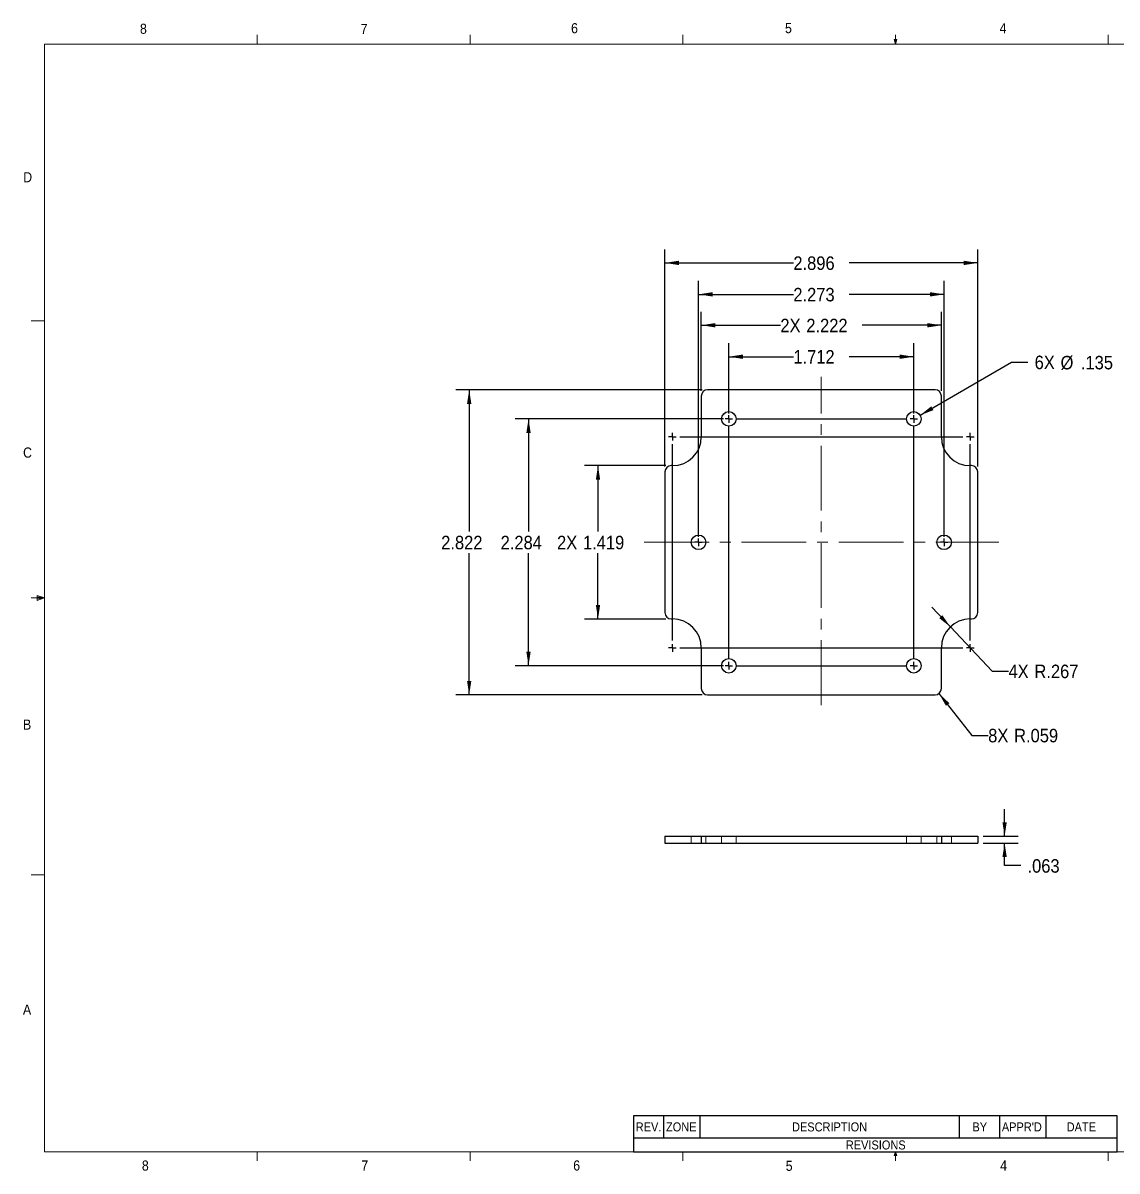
# Paper-space layout 'Sheet1' of a CAD drawing. Header units: inches. Extents: x 0.4 to 16.6, y 0.2 to 10.8.
# Drawn here: x 0.43 to 10.55, y 0.21 to 10.84 of the extents above; entities that cross this region are included whole.
import ezdxf

# ---------------------------------------------------------------- set-up
doc = ezdxf.new("R2010")
doc.units = ezdxf.units.IN
doc.header["$MEASUREMENT"] = 0
for name, pattern in [('SLD-Center', [0.75, 0.6, -0.05, 0.05, -0.05]), ('SLD-Dashed', [0.075, 0.05, -0.025]), ('SLD-Solid', [0])]:
    doc.linetypes.add(name, pattern=pattern)
doc.layers.add('SLD-0', color=7, linetype='SLD-Solid')
doc.styles.add('SLDTEXTSTYLE1', font='GOTHIC.TTF', dxfattribs={"width": 0.913})
doc.dimstyles.new('SLDDIMSTYLE0', dxfattribs={"dimtxt": 0.125, "dimasz": 0.13, "dimexe": 0, "dimexo": 0.0625, "dimgap": 0.03125, "dimtad": 0, "dimtih": 1, "dimtoh": 1, "dimdec": 3, "dimrnd": 1e-09, "dimzin": 12, "dimdsep": 46, "dimtxsty": 'SLDTEXTSTYLE1', "dimsah": 1, "dimcen": 0, "dimadec": 0, "dimazin": 3, "dimtfac": 1, "dimtdec": 3, "dimtofl": 0, "dimtmove": 0, "dimatfit": 3, "dimfxl": 0, "dimfrac": 2, "dimtolj": 1, "dimtzin": 12, "dimarcsym": 0})
doc.dimstyles.new('SLDDIMSTYLE1', dxfattribs={"dimtxt": 0.125, "dimasz": 0.13, "dimexe": 0, "dimexo": 0.0625, "dimgap": 0.03125, "dimtad": 0, "dimtih": 1, "dimtoh": 1, "dimdec": 3, "dimrnd": 1e-09, "dimzin": 12, "dimdsep": 46, "dimtxsty": 'SLDTEXTSTYLE1', "dimsah": 1, "dimcen": 0.09, "dimadec": 0, "dimazin": 3, "dimtfac": 1, "dimtdec": 3, "dimtofl": 0, "dimtmove": 0, "dimatfit": 3, "dimfxl": 0, "dimfrac": 2, "dimtolj": 1, "dimtzin": 12, "dimarcsym": 0})
doc.dimstyles.new('SLDDIMSTYLE2', dxfattribs={"dimtxt": 0.125, "dimasz": 0.13, "dimexe": 0, "dimexo": 0.0625, "dimgap": 0.03125, "dimtad": 0, "dimtih": 1, "dimtoh": 1, "dimdec": 3, "dimrnd": 1e-09, "dimzin": 12, "dimdsep": 46, "dimtxsty": 'SLDTEXTSTYLE1', "dimsah": 1, "dimcen": 0, "dimadec": 0, "dimazin": 3, "dimtfac": 1, "dimtdec": 3, "dimtofl": 0, "dimtmove": 0, "dimatfit": 3, "dimfxl": 0, "dimfrac": 2, "dimtolj": 1, "dimtzin": 12, "dimarcsym": 0})
doc.dimstyles.new('SLDDIMSTYLE3', dxfattribs={"dimtxt": 0.125, "dimasz": 0.13, "dimexe": 0, "dimexo": 0.0625, "dimgap": 0.03125, "dimtad": 0, "dimtih": 1, "dimtoh": 1, "dimdec": 3, "dimrnd": 1e-09, "dimzin": 12, "dimdsep": 46, "dimtxsty": 'SLDTEXTSTYLE1', "dimsah": 1, "dimcen": 0, "dimadec": 0, "dimazin": 3, "dimtfac": 1, "dimtdec": 3, "dimtofl": 0, "dimtmove": 1, "dimatfit": 3, "dimfxl": 0, "dimfrac": 2, "dimtolj": 1, "dimtzin": 12, "dimarcsym": 0})
doc.dimstyles.new('SLDDIMSTYLE4', dxfattribs={"dimtxt": 0.125, "dimasz": 0.13, "dimexe": 0, "dimexo": 0.0625, "dimgap": 0.03125, "dimtad": 0, "dimtih": 1, "dimtoh": 1, "dimdec": 3, "dimrnd": 1e-09, "dimzin": 12, "dimdsep": 46, "dimtxsty": 'SLDTEXTSTYLE1', "dimsah": 1, "dimcen": 0.09, "dimadec": 0, "dimazin": 3, "dimtfac": 1, "dimtdec": 3, "dimtmove": 0, "dimatfit": 0, "dimfxl": 0, "dimfrac": 2, "dimtolj": 1, "dimtzin": 12, "dimarcsym": 0})

# ---------------------------------------------------------------- blocks, each defined once
blk = doc.blocks.new('SW_TABLEANNOTATION_0')
at = {"layer": 'SLD-0', "color": 0}
for p, q in [((0, 0), (0, -0.333)), ((4.475, 0), (0, 0)), ((4.475, -0.333), (4.475, 0)), ((0.278, 0), (0.278, -0.204)), ((0.615, 0), (0.615, -0.204)), ((3.015, 0), (3.015, -0.204)), ((3.388, 0), (3.388, -0.204)), ((3.816, 0), (3.816, -0.204)), ((0, -0.204), (4.475, -0.204)), ((0, -0.333), (4.475, -0.333))]:
    blk.add_line(p, q, dxfattribs=at)
at = {"layer": 'SLD-0', "color": 0, "attachment_point": 1, "style": 'SLDTEXTSTYLE1'}
for s, insert, char_height in [('REV.', (0.021, -0.061), 0.0833), ('ZONE', (0.301, -0.061), 0.0833), ('DESCRIPTION', (1.467, -0.061), 0.08333), ('BY', (3.137, -0.061), 0.0833), ("APPR'D", (3.409, -0.061), 0.0833), ('DATE', (4.009, -0.061), 0.0833), ('REVISIONS', (1.965, -0.228), 0.0833)]:
    blk.add_mtext(s, dxfattribs=dict(at, insert=insert, char_height=char_height))
blk = doc.blocks.new('_D')
at = {"layer": 'SLD-0'}
for p, q in [((8.729, 7.207), (9.576, 7.697)), ((9.576, 7.697), (9.726, 7.697))]:
    blk.add_line(p, q, dxfattribs=at)
blk.add_solid([(8.729, 7.207), (8.852, 7.255), (8.832, 7.29)], dxfattribs=at)
at = {"layer": 'SLD-0', "char_height": 0.125, "attachment_point": 1, "style": 'SLDTEXTSTYLE1'}
for s, insert in [('6X ', (9.789, 7.759)), ('%%c', (10.029, 7.757)), ('.135', (10.217, 7.757))]:
    blk.add_mtext(s, dxfattribs=dict(at, insert=insert))
blk = doc.blocks.new('_D_1')
at = {"layer": 'SLD-0'}
for p, q in [((6.367, 6.732), (6.367, 8.742)), ((9.263, 6.732), (9.263, 8.742)), ((6.367, 8.617), (7.556, 8.617)), ((9.263, 8.617), (8.073, 8.617))]:
    blk.add_line(p, q, dxfattribs=at)
for points in [[(6.367, 8.617), (6.497, 8.597), (6.497, 8.637)], [(9.263, 8.617), (9.133, 8.637), (9.133, 8.597)]]:
    blk.add_solid(points, dxfattribs=at)
at = {"layer": 'SLD-0', "insert": (7.556, 8.677, -0.027), "char_height": 0.125, "attachment_point": 1, "style": 'SLDTEXTSTYLE1'}
blk.add_mtext('2.896', dxfattribs=at)
blk = doc.blocks.new('_D_2')
at = {"layer": 'SLD-0'}
for p, q in [((6.713, 7.443), (4.431, 7.443)), ((4.556, 7.443), (4.556, 6.131)), ((4.556, 4.62), (4.556, 5.932)), ((6.713, 4.62), (4.431, 4.62))]:
    blk.add_line(p, q, dxfattribs=at)
for points in [[(4.556, 7.443), (4.536, 7.313), (4.576, 7.313)], [(4.556, 4.62), (4.576, 4.75), (4.536, 4.75)]]:
    blk.add_solid(points, dxfattribs=at)
at = {"layer": 'SLD-0', "insert": (4.297, 6.092, -0.027), "char_height": 0.125, "attachment_point": 1, "style": 'SLDTEXTSTYLE1'}
blk.add_mtext('2.822', dxfattribs=at)
blk = doc.blocks.new('_D_3')
at = {"layer": 'SLD-0'}
for p, q in [((6.376, 6.741), (5.623, 6.741)), ((5.748, 6.741), (5.748, 6.131)), ((5.748, 5.322), (5.748, 5.932)), ((6.376, 5.322), (5.623, 5.322))]:
    blk.add_line(p, q, dxfattribs=at)
for points in [[(5.748, 6.741), (5.728, 6.611), (5.768, 6.611)], [(5.748, 5.322), (5.768, 5.452), (5.728, 5.452)]]:
    blk.add_solid(points, dxfattribs=at)
at = {"layer": 'SLD-0', "char_height": 0.125, "attachment_point": 1, "style": 'SLDTEXTSTYLE1'}
for s, insert in [('2X ', (5.369, 6.092, -0.027)), ('1.419', (5.609, 6.092, -0.027))]:
    blk.add_mtext(s, dxfattribs=dict(at, insert=insert))
blk = doc.blocks.new('_D_4')
at = {"layer": 'SLD-0'}
for p, q in [((6.704, 7.434), (6.704, 8.165)), ((8.926, 7.434), (8.926, 8.165)), ((6.704, 8.04), (7.436, 8.04)), ((8.926, 8.04), (8.194, 8.04))]:
    blk.add_line(p, q, dxfattribs=at)
for points in [[(6.704, 8.04), (6.834, 8.02), (6.834, 8.06)], [(8.926, 8.04), (8.796, 8.06), (8.796, 8.02)]]:
    blk.add_solid(points, dxfattribs=at)
at = {"layer": 'SLD-0', "char_height": 0.125, "attachment_point": 1, "style": 'SLDTEXTSTYLE1'}
for s, insert in [('2X ', (7.436, 8.1, -0.027)), ('2.222', (7.676, 8.1, -0.027))]:
    blk.add_mtext(s, dxfattribs=dict(at, insert=insert))
blk = doc.blocks.new('_D_5')
at = {"layer": 'SLD-0'}
for p, q in [((6.959, 7.224), (6.959, 7.874)), ((8.671, 7.224), (8.671, 7.874)), ((6.959, 7.749), (7.556, 7.749)), ((8.671, 7.749), (8.073, 7.749))]:
    blk.add_line(p, q, dxfattribs=at)
for points in [[(6.959, 7.749), (7.089, 7.729), (7.089, 7.769)], [(8.671, 7.749), (8.541, 7.769), (8.541, 7.729)]]:
    blk.add_solid(points, dxfattribs=at)
at = {"layer": 'SLD-0', "insert": (7.556, 7.81, -0.027), "char_height": 0.125, "attachment_point": 1, "style": 'SLDTEXTSTYLE1'}
blk.add_mtext('1.712', dxfattribs=at)
blk = doc.blocks.new('_D_6')
at = {"layer": 'SLD-0'}
for p, q in [((6.678, 6.082), (6.678, 8.451)), ((8.951, 6.082), (8.951, 8.451)), ((6.678, 8.326), (7.556, 8.326)), ((8.951, 8.326), (8.073, 8.326))]:
    blk.add_line(p, q, dxfattribs=at)
for points in [[(6.678, 8.326), (6.808, 8.306), (6.808, 8.346)], [(8.951, 8.326), (8.821, 8.346), (8.821, 8.306)]]:
    blk.add_solid(points, dxfattribs=at)
at = {"layer": 'SLD-0', "insert": (7.556, 8.386, -0.027), "char_height": 0.125, "attachment_point": 1, "style": 'SLDTEXTSTYLE1'}
blk.add_mtext('2.273', dxfattribs=at)
blk = doc.blocks.new('_D_7')
at = {"layer": 'SLD-0'}
for p, q in [((6.909, 7.174), (4.98, 7.174)), ((5.105, 7.174), (5.105, 6.131)), ((5.105, 4.89), (5.105, 5.932)), ((6.909, 4.89), (4.98, 4.89))]:
    blk.add_line(p, q, dxfattribs=at)
for points in [[(5.105, 7.174), (5.085, 7.044), (5.125, 7.044)], [(5.105, 4.89), (5.125, 5.02), (5.085, 5.02)]]:
    blk.add_solid(points, dxfattribs=at)
at = {"layer": 'SLD-0', "insert": (4.847, 6.092, -0.027), "char_height": 0.125, "attachment_point": 1, "style": 'SLDTEXTSTYLE1'}
blk.add_mtext('2.284', dxfattribs=at)
blk = doc.blocks.new('_D_8')
at = {"layer": 'SLD-0'}
for p, q in [((8.903, 4.633), (9.209, 4.245)), ((9.209, 4.245), (9.359, 4.245))]:
    blk.add_line(p, q, dxfattribs=at)
blk.add_solid([(8.903, 4.633), (8.968, 4.519), (9, 4.543)], dxfattribs=at)
at = {"layer": 'SLD-0', "char_height": 0.125, "attachment_point": 1, "style": 'SLDTEXTSTYLE1'}
for s, insert in [('8X ', (9.359, 4.306, -0.027)), ('R.059', (9.599, 4.306, -0.027))]:
    blk.add_mtext(s, dxfattribs=dict(at, insert=insert))
blk = doc.blocks.new('_D_9')
at = {"layer": 'SLD-0'}
for p, q in [((9.009, 5.249), (8.838, 5.431)), ((9.009, 5.249), (9.397, 4.839)), ((9.397, 4.839), (9.547, 4.839))]:
    blk.add_line(p, q, dxfattribs=at)
blk.add_solid([(9.009, 5.249), (8.935, 5.357), (8.906, 5.33)], dxfattribs=at)
at = {"layer": 'SLD-0', "char_height": 0.125, "attachment_point": 1, "style": 'SLDTEXTSTYLE1'}
for s, insert in [('4X ', (9.547, 4.9, -0.027)), ('R.267', (9.787, 4.9, -0.027))]:
    blk.add_mtext(s, dxfattribs=dict(at, insert=insert))
blk = doc.blocks.new('SW_CENTERMARKSYMBOL_0')
at = {"layer": 'SLD-0', "color": 0}
for p, q in [((0, 0), (-0.035, 0)), ((0, 0), (0, 0.035)), ((0, 0), (0, -0.035)), ((0, 0), (0.035, 0)), ((0.07, 0), (1.642, 0)), ((1.712, 0), (1.677, 0)), ((1.712, 0), (1.712, 0.035)), ((1.712, 0), (1.712, -0.035)), ((1.712, 0), (1.747, 0)), ((0, -2.214), (0, -0.07)), ((1.712, -2.214), (1.712, -0.07)), ((-0.522, -0.165), (-0.557, -0.165)), ((-0.522, -0.165), (-0.522, -0.13)), ((-0.522, -0.165), (-0.522, -0.2)), ((-0.522, -0.165), (-0.487, -0.165)), ((-0.452, -0.165), (2.164, -0.165)), ((2.234, -0.165), (2.199, -0.165)), ((2.234, -0.165), (2.234, -0.13)), ((2.234, -0.165), (2.234, -0.2)), ((2.234, -0.165), (2.269, -0.165)), ((-0.522, -2.049), (-0.522, -0.235)), ((2.234, -2.049), (2.234, -0.235)), ((-0.281, -1.142), (-0.316, -1.142)), ((-0.281, -1.142), (-0.281, -1.107)), ((-0.281, -1.142), (-0.281, -1.177)), ((-0.281, -1.142), (-0.246, -1.142)), ((1.992, -1.142), (1.958, -1.142)), ((1.992, -1.142), (1.992, -1.107)), ((1.992, -1.142), (1.992, -1.177)), ((1.992, -1.142), (2.027, -1.142)), ((-0.522, -2.119), (-0.557, -2.119)), ((-0.522, -2.119), (-0.522, -2.084)), ((-0.522, -2.119), (-0.522, -2.154)), ((-0.522, -2.119), (-0.487, -2.119)), ((-0.452, -2.119), (2.164, -2.119)), ((2.234, -2.119), (2.199, -2.119)), ((2.234, -2.119), (2.234, -2.084)), ((2.234, -2.119), (2.234, -2.154)), ((2.234, -2.119), (2.269, -2.119)), ((0, -2.284), (-0.035, -2.284)), ((0, -2.284), (0, -2.249)), ((0, -2.284), (0, -2.319)), ((0, -2.284), (0.035, -2.284)), ((0.07, -2.284), (1.642, -2.284)), ((1.712, -2.284), (1.677, -2.284)), ((1.712, -2.284), (1.712, -2.249)), ((1.712, -2.284), (1.712, -2.319)), ((1.712, -2.284), (1.747, -2.284))]:
    blk.add_line(p, q, dxfattribs=at)
blk = doc.blocks.new('_D_10')
at = {"layer": 'SLD-0'}
for p, q in [((9.511, 3.312), (9.511, 3.562)), ((9.313, 3.312), (9.636, 3.312)), ((9.313, 3.249), (9.636, 3.249)), ((9.511, 3.04), (9.511, 3.249)), ((9.661, 3.04), (9.511, 3.04))]:
    blk.add_line(p, q, dxfattribs=at)
for points in [[(9.511, 3.312), (9.531, 3.442), (9.491, 3.442)], [(9.511, 3.249), (9.491, 3.119), (9.531, 3.119)]]:
    blk.add_solid(points, dxfattribs=at)
at = {"layer": 'SLD-0', "insert": (9.723, 3.1), "char_height": 0.125, "attachment_point": 1, "style": 'SLDTEXTSTYLE1'}
blk.add_mtext('.063', dxfattribs=at)

psp = doc.layouts.new('Sheet1')

# ---------------------------------------------------------------- linework, layer by layer
at = {"color": 7, "linetype": 'SLD-Solid', "lineweight": 0}
for p, q in [((0.6263, 10.6421), (16.3763, 10.6421)), ((0.6263, 10.6421), (0.6263, 0.3921)), ((2.5948, 10.6421), (2.5948, 10.7269)), ((4.5635, 10.6421), (4.5635, 10.7269)), ((6.5323, 10.6421), (6.5323, 10.7269)), ((8.501, 10.6421), (8.4878, 10.684)), ((8.5136, 10.684), (8.4878, 10.684)), ((8.494, 10.684), (8.501, 10.6421)), ((8.501, 10.6421), (8.501, 10.7269)), ((8.501, 10.6421), (8.5136, 10.684)), ((8.5059, 10.684), (8.501, 10.6421)), ((10.4698, 10.6421), (10.4698, 10.7269)), ((0.6263, 8.0796), (0.5013, 8.0796)), ((0.5591, 5.5411), (0.5591, 5.4945)), ((0.6263, 5.5171), (0.5591, 5.5411)), ((0.6263, 5.5171), (0.5591, 5.5261)), ((0.6263, 5.5171), (0.5013, 5.5171)), ((0.6263, 5.5171), (0.5591, 5.5068)), ((0.6263, 5.5171), (0.5591, 5.4945)), ((0.6263, 2.9546), (0.5013, 2.9546)), ((16.3763, 0.3921), (0.6263, 0.3921)), ((2.5948, 0.3921), (2.5948, 0.3073)), ((4.5635, 0.3921), (4.5635, 0.3073)), ((6.5323, 0.3921), (6.5323, 0.3073)), ((8.4878, 0.3575), (8.501, 0.3921)), ((8.5136, 0.3575), (8.4878, 0.3575)), ((8.501, 0.3921), (8.501, 0.3073)), ((8.501, 0.3921), (8.5136, 0.3575)), ((10.4698, 0.3921), (10.4698, 0.3073))]:
    psp.add_line(p, q, dxfattribs=at)
at = {"color": 7, "linetype": 'SLD-Solid', "lineweight": 30}
for p, q in [((8.8671, 7.4429), (6.7627, 7.4429)), ((6.704, 7.3842), (6.704, 7.0082)), ((8.9258, 7.0082), (8.9258, 7.3842)), ((6.437, 6.7411), (6.4257, 6.7411)), ((9.2041, 6.7411), (9.1929, 6.7411)), ((6.367, 6.6824), (6.367, 5.3809)), ((9.2628, 5.3809), (9.2628, 6.6824)), ((6.4257, 5.3222), (6.437, 5.3222)), ((9.1929, 5.3222), (9.2041, 5.3222)), ((6.704, 5.0551), (6.704, 4.6792)), ((8.9258, 4.6792), (8.9258, 5.0551)), ((6.7627, 4.6204), (8.8671, 4.6204)), ((6.367, 3.3117), (6.367, 3.2492)), ((6.367, 3.3117), (6.4257, 3.3117)), ((6.4257, 3.3117), (6.437, 3.3117)), ((6.437, 3.3117), (6.704, 3.3117)), ((6.704, 3.3117), (6.704, 3.2492)), ((6.704, 3.3117), (6.7627, 3.3117)), ((6.7627, 3.3117), (8.8671, 3.3117)), ((8.8671, 3.3117), (8.9258, 3.3117)), ((8.9258, 3.3117), (8.9258, 3.2492)), ((8.9258, 3.3117), (9.1929, 3.3117)), ((9.1929, 3.3117), (9.2041, 3.3117)), ((9.2041, 3.3117), (9.2628, 3.3117)), ((9.2628, 3.3117), (9.2628, 3.2492)), ((6.367, 3.2492), (6.4257, 3.2492)), ((6.4257, 3.2492), (6.437, 3.2492)), ((6.437, 3.2492), (6.704, 3.2492)), ((6.704, 3.2492), (6.7627, 3.2492)), ((6.7627, 3.2492), (8.8671, 3.2492)), ((8.8671, 3.2492), (8.9258, 3.2492)), ((8.9258, 3.2492), (9.1929, 3.2492)), ((9.1929, 3.2492), (9.2041, 3.2492)), ((9.2041, 3.2492), (9.2628, 3.2492))]:
    psp.add_line(p, q, dxfattribs=at)
at = {"color": 7, "linetype": 'SLD-Dashed', "lineweight": 0}
for p, q in [((6.6109, 3.3117), (6.6109, 3.2492)), ((6.7459, 3.2492), (6.7459, 3.3117)), ((6.8914, 3.3117), (6.8914, 3.2492)), ((7.0264, 3.2492), (7.0264, 3.3117)), ((8.6034, 3.3117), (8.6034, 3.2492)), ((8.7384, 3.2492), (8.7384, 3.3117)), ((8.8839, 3.3117), (8.8839, 3.2492)), ((9.0189, 3.2492), (9.0189, 3.3117))]:
    psp.add_line(p, q, dxfattribs=at)
at = {"color": 7, "linetype": 'SLD-Solid', "lineweight": 30}
for centre in [(6.9589, 7.1737), (8.6709, 7.1737), (6.6784, 6.0317), (8.9514, 6.0317), (6.9589, 4.8897), (8.6709, 4.8897)]:
    psp.add_circle(centre, 0.0675, dxfattribs=at)
for centre, radius, start, end in [((6.7627, 7.3842), 0.0587, 90, 180), ((8.8671, 7.3842), 0.0587, 0, 90), ((6.437, 7.0082), 0.2671, 270, 0), ((9.1929, 7.0082), 0.2671, 180, 270), ((6.4257, 6.6824), 0.0587, 90, 180), ((9.2041, 6.6824), 0.0587, 0, 90), ((6.4257, 5.3809), 0.0587, 180, 270), ((6.437, 5.0551), 0.2671, 0, 90), ((9.1929, 5.0551), 0.2671, 90, 180), ((9.2041, 5.3809), 0.0587, 270, 0), ((6.7627, 4.6792), 0.0587, 180, 270), ((8.8671, 4.6792), 0.0587, 270, 0)]:
    psp.add_arc(centre, radius, start, end, dxfattribs=at)
at = {"layer": 'SLD-0', "color": 59, "linetype": 'SLD-Center', "lineweight": 0}
for p, q in [((7.8149, 4.5248), (7.8149, 7.5619)), ((6.1759, 6.0317), (9.458, 6.0317))]:
    psp.add_line(p, q, dxfattribs=at)

# ---------------------------------------------------------------- block references
at = {"layer": 'SLD-0', "color": 59}
psp.add_blockref('SW_CENTERMARKSYMBOL_0', (6.9589, 7.1737), dxfattribs=at)
at = {"layer": 'SLD-0'}
psp.add_blockref('SW_TABLEANNOTATION_0', (6.0765, 0.7253), dxfattribs=at)

# ---------------------------------------------------------------- texts
at = {"color": 7, "linetype": 'Continuous', "lineweight": 0, "char_height": 0.0937, "attachment_point": 1, "style": 'SLDTEXTSTYLE1'}
for s, insert in [('6', (5.4987, 10.8356)), ('5', (7.4787, 10.8362)), ('8', (1.5091, 10.8304)), ('7', (3.551, 10.8276)), ('4', (9.4643, 10.8346)), ('D', (0.4286, 9.4564)), ('C', (0.4273, 6.9092)), ('B', (0.4264, 4.3921)), ('A', (0.426, 1.7548)), ('8', (1.5268, 0.3119)), ('7', (3.5574, 0.3122)), ('6', (5.5188, 0.3126)), ('5', (7.4851, 0.3095)), ('4', (9.4701, 0.3126))]:
    psp.add_mtext(s, dxfattribs=dict(at, insert=insert))

# ---------------------------------------------------------------- dimensions: what is measured, and where the dimension line sits
at = {"layer": 'SLD-0'}
for base, p1, p2, picture, middle in [((6.367, 8.6168), (9.2628, 6.6824), (6.367, 6.6824), '_D_1', (7.8149, 8.6168)), ((6.6784, 8.3257), (8.9514, 6.0317), (6.6784, 6.0317), '_D_6', (7.8149, 8.3257)), ((8.6709, 7.7491), (6.9589, 7.1737), (8.6709, 7.1737), '_D_5', (7.8149, 7.7491))]:
    dim = psp.add_linear_dim(base=base, p1=p1, p2=p2, dimstyle='SLDDIMSTYLE1', dxfattribs=at)
    dim.commit()
    dim.dimension.update_dxf_attribs({"geometry": picture, "text_midpoint": middle, "dimtype": 160})
dim = psp.add_linear_dim(base=(8.9258, 8.04), p1=(6.704, 7.3842), p2=(8.9258, 7.3842), text='2X <>', dimstyle='SLDDIMSTYLE1', dxfattribs=at)
dim.commit()
dim.dimension.update_dxf_attribs({"geometry": '_D_4', "text_midpoint": (7.8149, 8.04), "dimtype": 160})
dim = psp.add_diameter_dim_2p(p1=(8.6125, 7.1399), p2=(8.7294, 7.2074), text='6X <>', dimstyle='SLDDIMSTYLE0', dxfattribs=at)
dim.commit()
dim.dimension.update_dxf_attribs({"geometry": '_D', "text_midpoint": (10.1646, 7.6966), "dimtype": 163})
for base, p1, p2, dimstyle, picture, middle in [((4.55599, 4.62043), (6.76273, 7.44287), (6.76273, 4.62043), 'SLDDIMSTYLE1', '_D_2', (4.55599, 6.03165)), ((5.1054, 4.8897), (6.9589, 7.1737), (6.9589, 4.8897), 'SLDDIMSTYLE1', '_D_7', (5.1054, 6.0317)), ((9.510649457, 3.3117180353), (9.2627949465, 3.2492180353), (9.2627949465, 3.3117180353), 'SLDDIMSTYLE4', '_D_10', (9.510649457, 3.0395634353))]:
    dim = psp.add_linear_dim(base=base, p1=p1, p2=p2, angle=90, dimstyle=dimstyle, dxfattribs=at)
    dim.commit()
    dim.dimension.update_dxf_attribs({"geometry": picture, "text_midpoint": middle, "dimtype": 160})
dim = psp.add_linear_dim(base=(5.7477, 5.3222), p1=(6.4257, 6.7411), p2=(6.4257, 5.3222), angle=90, text='2X <>', dimstyle='SLDDIMSTYLE1', dxfattribs=at)
dim.commit()
dim.dimension.update_dxf_attribs({"geometry": '_D_3', "text_midpoint": (5.7477, 6.0317), "dimtype": 160})
for center, mpoint, text, dimstyle, picture, middle in [((9.1929, 5.0551), (9.0094, 5.2492), '4X <>', 'SLDDIMSTYLE3', '_D_9', (9.9298, 4.8395)), ((8.8671, 4.6792), (8.9034, 4.633), '8X <>', 'SLDDIMSTYLE2', '_D_8', (9.7421, 4.2454))]:
    dim = psp.add_radius_dim(center=center, mpoint=mpoint, text=text, dimstyle=dimstyle, dxfattribs=at)
    dim.commit()
    dim.dimension.update_dxf_attribs({"geometry": picture, "text_midpoint": middle, "dimtype": 164})

doc.saveas('drawing.dxf')
